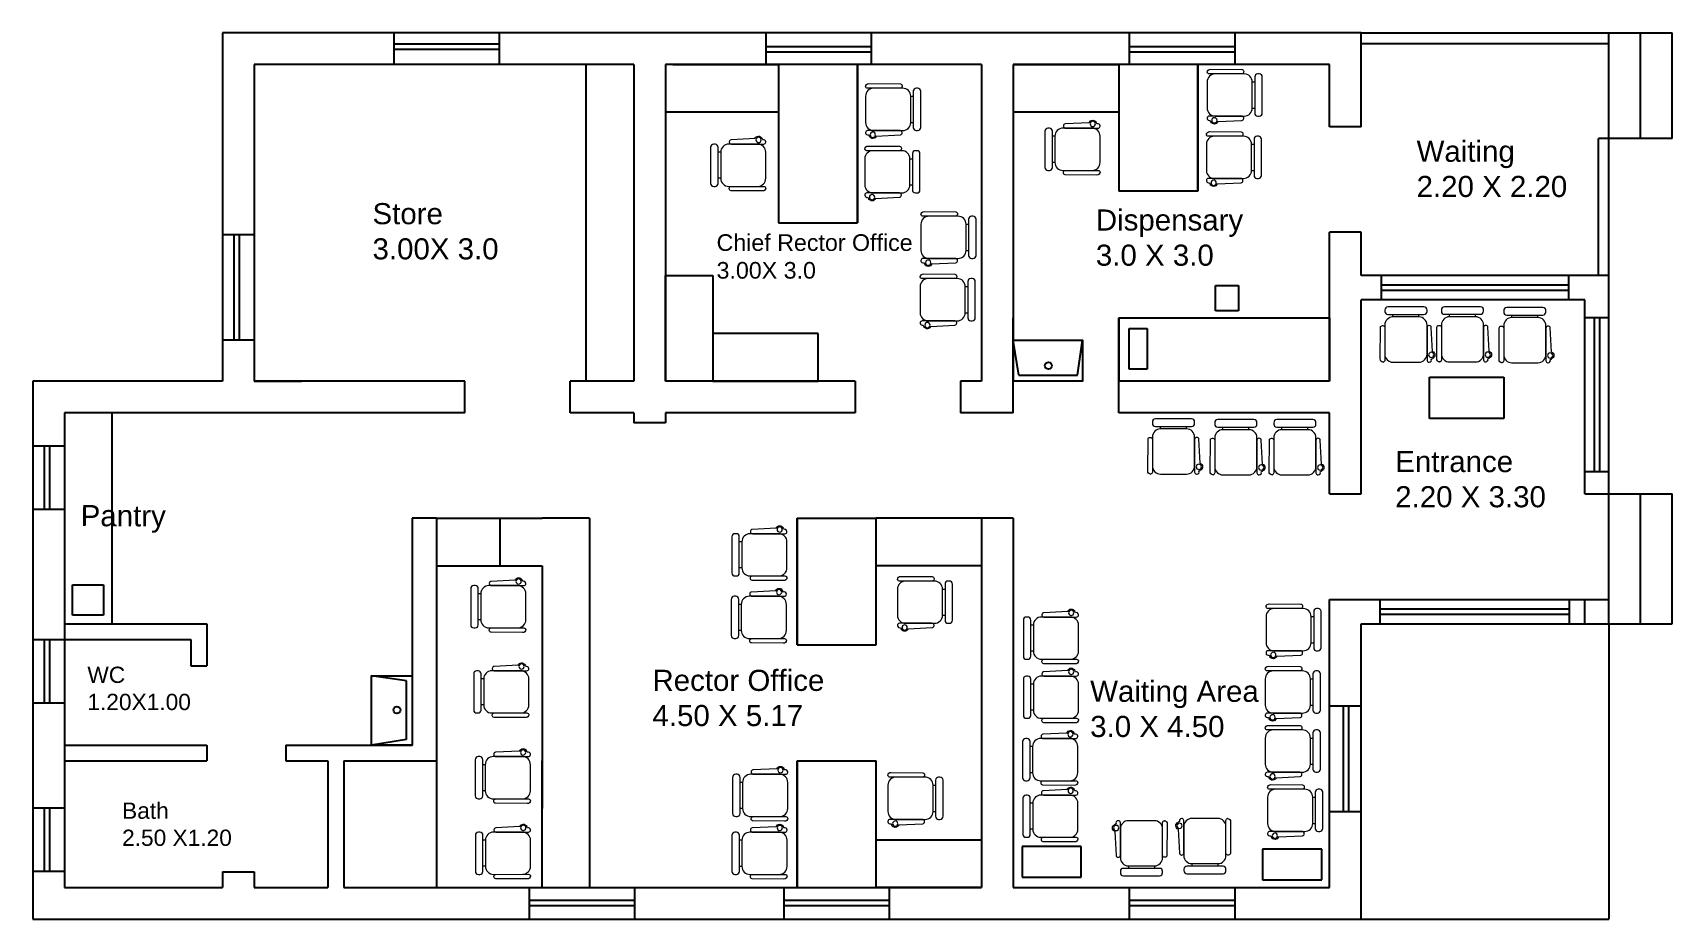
# Model space of a CAD drawing. Header units: inches. Extents: x 3 to 200, y -19 to 31.
# Drawn here: x 131.76 to 147.31, y -19.14 to -10.74 of the extents above; entities that cross this region are included whole.
import ezdxf

# ---------------------------------------------------------------- set-up
doc = ezdxf.new("R2010")
doc.units = ezdxf.units.IN
doc.header["$MEASUREMENT"] = 0
doc.linetypes.add('ACAD_ISO02W100', pattern=[15, 12, -3])
doc.layers.add('FUR', color=32, linetype='Continuous', lineweight=18)
doc.layers.add('FURN', color=10, linetype='Continuous', lineweight=9)
doc.styles.get("Standard").update_dxf_attribs({"font": 'arial.ttf'})

# ---------------------------------------------------------------- blocks, each defined once
blk = doc.blocks.new('CINE CHAIR')
at = {"layer": 'FUR', "color": 48, "lineweight": 0}
for p, q in [((448043.776, 57308.306), (448043.8, 57308.306)), ((448043.776, 57308.058), (448043.8, 57308.058))]:
    blk.add_line(p, q, dxfattribs=at)
blk.add_lwpolyline([(448043.45, 57308.434), (448043.678, 57308.423, -0.388092), (448043.695, 57308.404), (448043.695, 57308.401, -0.414214), (448043.676, 57308.382), (448043.367, 57308.382, -0.414214), (448043.348, 57308.401), (448043.348, 57308.404, -0.491313), (448043.377, 57308.423), (448043.384, 57308.436)], format="xyb", dxfattribs=at)
for points in [[(448043.424, 57308.382), (448043.7, 57308.382, -0.414214), (448043.776, 57308.306), (448043.776, 57308.058, -0.414214), (448043.7, 57307.982), (448043.424, 57307.982, -0.414214), (448043.348, 57308.058), (448043.348, 57308.306, -0.414214)], [(448043.828, 57308.382), (448043.842, 57308.382, -0.414214), (448043.871, 57308.353), (448043.871, 57308.01, -0.414214), (448043.842, 57307.982), (448043.828, 57307.982, -0.414214), (448043.8, 57308.01), (448043.8, 57308.353, -0.414214)], [(448043.379, 57307.938), (448043.678, 57307.94, 0.393133), (448043.695, 57307.959), (448043.695, 57307.963, 0.414214), (448043.676, 57307.982), (448043.367, 57307.982, 0.414214), (448043.348, 57307.963), (448043.348, 57307.966, 0.435766)]]:
    blk.add_lwpolyline(points, format="xyb", close=True, dxfattribs=at)
blk.add_circle((448043.417, 57308.422), 0.0249, dxfattribs=at)
blk.add_arc((448043.417, 57308.422), 0.0356, 19.6628, 156.9494, dxfattribs=at)

msp = doc.modelspace()

# ---------------------------------------------------------------- linework, layer by layer
for p, q in [((144.35707, -10.73559), (133.55707, -10.73559)), ((133.55707, -10.73559), (133.55707, -14.03559)), ((135.18543, -11.03559), (135.18543, -10.73559)), ((136.18543, -10.8435), (135.18543, -10.8435)), ((136.18543, -11.03559), (136.18543, -10.73559)), ((138.71236, -11.03559), (138.71236, -10.73559)), ((139.71236, -10.86773), (138.71236, -10.86773)), ((139.71236, -11.03559), (139.71236, -10.73559)), ((142.16095, -11.03559), (142.16095, -10.73559)), ((143.16095, -10.86773), (142.16095, -10.86773)), ((143.16095, -11.03559), (143.16095, -10.73559)), ((144.35707, -11.6253), (144.35707, -10.73559)), ((144.35707, -10.73559), (146.98017, -10.73559)), ((144.35707, -10.83559), (146.70707, -10.83559)), ((146.70707, -10.73559), (147.30707, -10.73559)), ((146.70707, -13.03559), (146.70707, -10.73559)), ((147.00707, -11.73559), (147.00707, -10.73559)), ((147.30707, -11.73559), (147.30707, -10.73559)), ((137.45707, -11.03559), (133.85707, -11.03559)), ((133.85707, -11.03559), (133.85707, -14.03559)), ((136.18543, -10.8935), (135.18543, -10.8935)), ((137.45707, -11.03559), (137.45707, -13.83559)), ((140.75707, -11.03559), (137.75707, -11.03559)), ((137.75707, -11.03559), (137.75707, -13.83559)), ((139.71236, -10.91773), (138.71236, -10.91773)), ((140.75707, -11.03559), (140.75707, -13.83559)), ((144.05707, -11.03559), (141.05707, -11.03559)), ((141.05707, -11.03559), (141.05707, -13.83559)), ((144.05707, -11.03559), (142.05707, -11.03559)), ((143.16095, -10.91773), (142.16095, -10.91773)), ((144.05707, -11.6253), (144.05707, -11.03559)), ((144.35707, -11.6253), (144.05707, -11.6253)), ((146.60707, -13.03559), (146.60707, -11.73559)), ((147.30707, -11.73559), (146.60707, -11.73559)), ((133.85707, -12.64881), (133.55707, -12.64881)), ((133.66699, -13.64881), (133.66699, -12.64881)), ((133.71699, -13.64881), (133.71699, -12.64881)), ((144.05707, -14.03559), (144.05707, -12.6253)), ((144.35707, -12.6253), (144.05707, -12.6253)), ((144.35707, -13.03559), (144.35707, -12.6253)), ((146.70707, -13.03559), (144.35707, -13.03559)), ((144.54762, -13.03559), (144.54762, -13.26559)), ((146.32329, -13.03559), (146.32329, -13.26559)), ((146.70707, -15.10559), (146.70707, -13.03559)), ((146.32329, -13.1268), (144.54762, -13.1268)), ((146.32329, -13.1768), (144.54762, -13.1768)), ((144.35707, -15.10559), (144.35707, -13.26559)), ((146.47707, -13.26559), (144.35707, -13.26559)), ((146.47707, -15.10559), (146.47707, -13.26559)), ((146.70707, -13.43669), (146.47707, -13.43669)), ((146.57013, -14.8946), (146.57013, -13.43669)), ((146.62013, -14.8946), (146.62013, -13.43669)), ((133.85707, -13.64881), (133.55707, -13.64881)), ((141.10839, -13.97974), (141.05707, -13.64874)), ((141.66481, -13.97974), (141.7133, -13.64874)), ((137.45707, -13.83559), (137.45707, -14.03559)), ((137.75707, -13.83559), (137.75707, -14.03559)), ((140.75707, -13.83559), (140.75707, -14.03559)), ((141.05707, -13.83559), (141.05707, -14.03559)), ((141.10839, -13.97974), (141.66481, -13.97974)), ((133.55707, -14.03559), (131.75707, -14.03559)), ((131.75707, -14.03559), (131.75707, -19.13559)), ((135.85351, -14.03559), (133.85707, -14.03559)), ((135.85351, -14.33559), (135.85351, -14.03559)), ((137.45707, -14.03559), (136.85351, -14.03559)), ((136.85351, -14.33559), (136.85351, -14.03559)), ((139.55707, -14.03559), (137.75707, -14.03559)), ((139.55707, -14.03559), (139.55707, -14.33559)), ((140.75707, -14.03559), (140.55707, -14.03559)), ((140.55707, -14.03559), (140.55707, -14.33559)), ((144.05707, -14.03559), (142.05707, -14.03559)), ((133.55707, -14.33559), (132.05707, -14.33559)), ((132.05707, -14.33559), (132.05707, -15.58559)), ((132.50707, -14.33559), (132.50707, -16.33559)), ((135.85351, -14.33559), (133.55707, -14.33559)), ((137.45707, -14.33559), (136.85351, -14.33559)), ((137.45707, -14.33559), (137.45707, -14.43152)), ((137.75707, -14.43152), (137.45707, -14.43152)), ((139.55707, -14.33559), (137.75707, -14.33559)), ((137.75707, -14.33559), (137.75707, -14.43152)), ((141.05707, -14.33559), (140.55707, -14.33559)), ((144.05707, -14.33559), (142.05707, -14.33559)), ((144.05707, -15.10559), (144.05707, -14.33559)), ((131.75707, -14.65065), (132.05707, -14.65065)), ((131.86921, -15.25065), (131.86921, -14.65065)), ((131.91921, -15.25065), (131.91921, -14.65065)), ((146.70707, -14.8946), (146.47707, -14.8946)), ((144.05707, -15.10559), (144.35707, -15.10559)), ((146.47707, -15.10559), (146.70707, -15.10559)), ((146.70707, -15.10559), (147.30707, -15.10559)), ((146.70707, -16.10559), (146.70707, -15.10559)), ((147.00707, -16.33559), (147.00707, -15.10559)), ((147.30707, -16.33559), (147.30707, -15.10559)), ((131.75707, -15.25065), (132.05707, -15.25065)), ((135.58707, -15.33559), (135.35707, -15.33559)), ((135.35707, -15.33559), (135.35707, -17.48559)), ((135.58707, -15.33559), (135.58707, -18.83559)), ((136.18707, -15.33559), (136.18707, -15.78559)), ((141.05707, -15.33559), (140.75707, -15.33559)), ((140.75707, -15.33559), (140.75707, -18.83559)), ((141.05707, -15.33559), (141.05707, -18.83559)), ((132.05707, -15.58559), (132.05707, -17.63559)), ((144.05707, -18.83559), (144.05707, -16.10559)), ((144.05707, -16.10559), (146.70707, -16.10559)), ((144.35707, -16.10559), (146.70707, -16.10559)), ((144.53371, -16.10559), (144.53371, -16.33559)), ((146.33122, -16.10559), (146.33122, -16.33559)), ((146.47707, -16.33559), (146.47707, -16.10559)), ((146.70707, -16.33559), (146.70707, -16.10559)), ((146.33122, -16.19701), (144.53371, -16.19701)), ((146.33122, -16.24701), (144.53371, -16.24701)), ((132.05707, -16.33559), (133.40707, -16.33559)), ((133.40707, -16.33559), (133.40707, -16.73559)), ((144.35707, -19.13559), (144.35707, -16.33559)), ((144.35707, -19.13559), (144.35707, -16.33559)), ((144.35707, -16.33559), (146.70707, -16.33559)), ((146.70707, -16.33559), (147.00707, -16.33559)), ((147.00707, -16.33559), (147.30707, -16.33559)), ((131.75707, -16.48512), (132.05707, -16.48512)), ((131.86921, -17.08512), (131.86921, -16.48512)), ((131.91921, -17.08512), (131.91921, -16.48512)), ((132.05707, -16.48559), (133.25707, -16.48559)), ((133.25707, -16.73559), (133.40707, -16.73559)), ((135.30123, -16.87785), (134.97022, -16.82936)), ((135.30123, -17.43428), (135.30123, -16.87785)), ((131.75707, -17.08512), (132.05707, -17.08512)), ((144.35707, -17.11818), (144.05707, -17.11818)), ((144.18891, -18.11818), (144.18891, -17.11818)), ((144.23891, -18.11818), (144.23891, -17.11818)), ((132.05707, -17.48559), (133.40707, -17.48559)), ((133.40707, -17.48559), (133.40707, -17.63559)), ((134.15707, -17.48559), (134.15707, -17.63559)), ((134.15707, -17.48559), (135.35707, -17.48559)), ((135.30123, -17.43428), (134.97022, -17.48559)), ((132.05707, -17.63559), (132.05707, -18.83559)), ((132.05707, -17.63559), (133.40707, -17.63559)), ((134.15707, -17.63559), (134.55707, -17.63559)), ((134.55707, -17.63559), (134.55707, -18.83559)), ((134.70707, -17.63559), (134.70707, -18.83559)), ((134.70707, -17.63559), (135.58707, -17.63559)), ((131.75707, -18.08146), (132.05707, -18.08146)), ((131.86921, -18.68146), (131.86921, -18.08146)), ((131.91921, -18.68146), (131.91921, -18.08146)), ((144.35707, -18.11818), (144.05707, -18.11818)), ((131.75707, -18.68146), (132.05707, -18.68146)), ((133.55707, -18.68559), (133.55707, -18.83559)), ((133.55707, -18.68559), (133.85707, -18.68559)), ((133.85707, -18.68559), (133.85707, -18.83559)), ((132.05707, -18.83559), (133.55707, -18.83559)), ((133.85707, -18.83559), (134.55707, -18.83559)), ((133.85707, -18.83559), (134.15707, -18.83559)), ((133.85707, -18.83559), (134.55707, -18.83559)), ((134.15707, -18.83559), (134.45707, -18.83559)), ((134.70707, -18.83559), (135.58707, -18.83559)), ((134.70707, -18.83559), (135.35707, -18.83559)), ((135.58707, -18.83559), (135.82415, -18.83559)), ((135.58707, -18.83559), (135.82415, -18.83559)), ((135.82415, -18.83559), (137.45707, -18.83559)), ((136.46837, -19.13559), (136.46837, -18.83559)), ((137.46837, -18.95841), (136.46837, -18.95841)), ((136.82415, -18.83559), (137.45707, -18.83559)), ((137.45707, -18.83559), (140.75707, -18.83559)), ((137.46837, -19.13559), (137.46837, -18.83559)), ((138.88385, -19.13559), (138.88385, -18.83559)), ((139.88385, -18.95841), (138.88385, -18.95841)), ((139.88385, -19.13559), (139.88385, -18.83559)), ((141.05707, -18.83559), (144.05707, -18.83559)), ((142.16095, -19.13559), (142.16095, -18.83559)), ((143.16095, -18.95841), (142.16095, -18.95841)), ((143.16095, -19.13559), (143.16095, -18.83559)), ((137.46837, -19.00841), (136.46837, -19.00841)), ((139.88385, -19.00841), (138.88385, -19.00841)), ((143.16095, -19.00841), (142.16095, -19.00841)), ((131.75707, -19.13559), (135.82415, -19.13559)), ((135.82415, -19.13559), (144.35707, -19.13559))]:
    msp.add_line(p, q)
at = {"linetype": 'ACAD_ISO02W100'}
for p, q in [((137.00707, -14.03559), (137.00707, -11.03559)), ((137.82946, -11.03559), (138.82946, -11.03559)), ((139.57946, -11.03559), (138.82946, -11.03559)), ((138.82946, -11.03559), (138.82946, -12.23559)), ((138.82946, -11.03559), (138.82946, -12.53559)), ((139.57946, -12.53559), (139.57946, -11.03559)), ((139.57946, -11.03559), (139.57946, -12.53559)), ((141.05707, -11.03559), (142.05707, -11.03559)), ((142.80707, -11.03559), (142.05707, -11.03559)), ((142.05707, -11.03559), (142.05707, -12.23559)), ((142.80707, -12.23559), (142.80707, -11.03559)), ((142.80707, -11.03559), (142.80707, -12.23559)), ((137.75707, -11.48559), (138.82946, -11.48559)), ((141.05707, -11.48559), (142.05707, -11.48559)), ((142.80707, -12.23559), (142.05707, -12.23559)), ((138.82946, -12.53559), (139.57946, -12.53559)), ((137.75707, -14.03559), (137.75707, -13.03559)), ((137.75707, -13.03559), (138.20707, -13.03559)), ((138.20707, -13.03559), (138.20707, -14.03559)), ((141.05707, -14.33559), (141.05707, -13.43559)), ((142.05707, -14.33559), (142.05707, -13.43559)), ((142.05707, -13.43559), (144.05707, -13.43559)), ((142.05707, -13.43559), (142.05707, -14.03559)), ((144.05707, -13.43559), (144.05707, -14.03559)), ((139.20707, -13.58559), (138.20707, -13.58559)), ((139.20707, -14.03559), (139.20707, -13.58559)), ((133.85707, -14.03559), (134.30707, -14.03559)), ((137.45707, -14.03559), (137.00707, -14.03559)), ((138.20707, -14.03559), (139.20707, -14.03559)), ((135.58707, -15.33559), (136.58707, -15.33559)), ((137.03707, -15.33559), (136.58707, -15.33559)), ((137.03707, -15.33559), (137.03707, -18.83559)), ((139.00707, -15.33559), (139.00707, -16.53559)), ((139.00707, -16.53559), (139.00707, -15.33559)), ((139.00707, -15.33559), (139.75707, -15.33559)), ((140.75707, -15.33559), (139.75707, -15.33559)), ((139.75707, -16.53559), (139.75707, -15.33559)), ((135.58707, -15.78559), (136.58707, -15.78559)), ((136.58707, -15.78559), (136.58707, -18.08559)), ((140.75707, -15.78559), (139.75707, -15.78559)), ((146.70707, -16.33559), (146.70707, -19.13559)), ((133.25707, -16.48559), (133.25707, -16.73559)), ((139.00707, -16.53559), (139.75707, -16.53559)), ((136.58707, -17.63559), (136.58707, -18.08559)), ((136.58707, -18.83559), (136.58707, -17.63559)), ((139.00707, -17.63559), (139.00707, -18.83559)), ((139.00707, -18.83559), (139.00707, -17.63559)), ((139.00707, -17.63559), (139.75707, -17.63559)), ((139.75707, -18.83559), (139.75707, -17.63559)), ((140.75707, -18.38559), (139.75707, -18.38559)), ((136.58707, -18.83559), (137.33707, -18.83559)), ((139.00707, -18.83559), (139.75707, -18.83559)), ((140.75707, -18.83559), (139.75707, -18.83559)), ((144.35707, -19.13559), (146.70707, -19.13559))]:
    msp.add_line(p, q, dxfattribs=at)
for points in [[(142.97397, -13.36939), (142.97397, -13.12997), (143.19465, -13.12997), (143.19465, -13.36939)], [(142.15656, -13.92418), (142.15656, -13.53855), (142.32716, -13.53855), (142.32716, -13.92418)], [(145.00461, -13.999), (145.70899, -13.999), (145.70899, -14.39056), (145.00461, -14.39056)], [(132.13497, -16.25591), (132.13497, -15.96767), (132.42743, -15.96767), (132.42743, -16.25591)], [(141.14035, -18.44547), (141.14035, -18.73651), (141.7012, -18.73651), (141.7012, -18.44547)], [(143.42131, -18.47138), (143.42131, -18.76242), (143.98216, -18.76242), (143.98216, -18.47138)]]:
    msp.add_lwpolyline(points, close=True, dxfattribs=at)
for points in [[(141.05707, -13.64874), (141.7133, -13.64874), (141.7133, -14.03559), (141.05707, -14.03559)], [(134.97022, -17.48559), (134.97022, -16.82936), (135.35707, -16.82936), (135.35707, -17.48559)]]:
    msp.add_lwpolyline(points, close=True)
for centre in [(141.38992, -13.88971), (135.21119, -17.15275)]:
    msp.add_circle(centre, 0.03274)

# ---------------------------------------------------------------- block references
at = {"layer": 'FURN', "xscale": -1}
for p, rotation in [((-447901.309, 57290.15877), 180.0008565926001), ((-447904.5488, 57290.02211), 180.0008565926001), ((448186.08487, -57313.32285), 0.0008565926000514423), ((448182.91447, -57313.47411), 0.0008565926000514423), ((-447904.55596, 57289.43082), 180.0008565926001), ((-447901.31615, 57289.56748), 180.0008565926001), ((-447904.02386, 57288.80963), 180.0008565926001), ((-447904.03101, 57288.21834), 180.0008565926001), ((-57156.70233, -448058.06145), 270.0008565926), ((-57156.1658, -448058.05973), 270.0008565926), ((-57155.57451, -448058.06689), 270.0008565926), ((-57158.90661, -448059.12224), 270.0008565926), ((-57158.31533, -448059.12939), 270.0008565926), ((-57157.75551, -448059.12933), 270.0008565926), ((448183.11531, -57317.16627), 0.0008565926000514423), ((448180.63869, -57317.65844), 0.0008565926000514423), ((448183.10989, -57317.75951), 0.0008565926000514423), ((-447904.24662, 57285.35218), 180.0008565926001), ((-447900.75046, 57285.0921), 180.0008565926001), ((448185.88034, -57317.95572), 0.0008565926000514423), ((448180.66678, -57318.46504), 0.0008565926000514423), ((448185.88041, -57318.51554), 0.0008565926000514423), ((-447900.75762, 57284.50082), 180.0008565926001), ((448185.87326, -57319.10683), 0.0008565926000514423), ((-447900.75755, 57283.941), 180.0008565926001), ((448180.68153, -57319.27886), 0.0008565926000514423), ((448183.12286, -57319.44632), 0.0008565926000514423), ((-447904.33673, 57283.49395), 180.0008565926001), ((-447900.73517, 57283.37924), 180.0008565926001), ((448185.87497, -57319.64336), 0.0008565926000514423), ((57444.35798, 448026.02341), 90.00085659260004), ((448180.68304, -57319.99413), 0.0008565926000514423), ((448183.11616, -57319.99473), 0.0008565926000514423), ((57443.75635, 448026.00264), 90.00085659260004)]:
    msp.add_blockref('CINE CHAIR', p, dxfattribs=dict(at, rotation=rotation))

# ---------------------------------------------------------------- texts
at = {"attachment_point": 1}
for s, insert, char_height in [('Waiting\\P2.20 X 2.20', (144.88267, -11.75826), 0.2), ('Store\\P3.00X 3.0', (134.97932, -12.34943), 0.2), ('Dispensary\\P3.0 X 3.0', (141.84035, -12.40952), 0.2), ('Chief Rector Office\\P3.00X 3.0', (138.2426, -12.6447), 0.1576208), ('Entrance\\P2.20 X 3.30', (144.67993, -14.69861), 0.2), ('WC\\P1.20X1.00', (132.27475, -16.74262), 0.154152), ('Rector Office\\P4.50 X 5.17', (137.63472, -16.77222), 0.2), ('Waiting Area\\P3.0 X 4.50', (141.78659, -16.87578), 0.2), ('Bath\\P2.50 X1.20', (132.60371, -18.02998), 0.154152)]:
    msp.add_mtext_dynamic_manual_height_columns(s, width=2.4785158, gutter_width=1, heights=[0], dxfattribs=dict(at, insert=insert, char_height=char_height))
at = {"insert": (132.2121, -15.21068), "char_height": 0.2, "attachment_point": 1, "rotation": 359.737289}
msp.add_mtext_dynamic_manual_height_columns('Pantry', width=2.4785158, gutter_width=1, heights=[0], dxfattribs=at)

doc.saveas('drawing.dxf')
